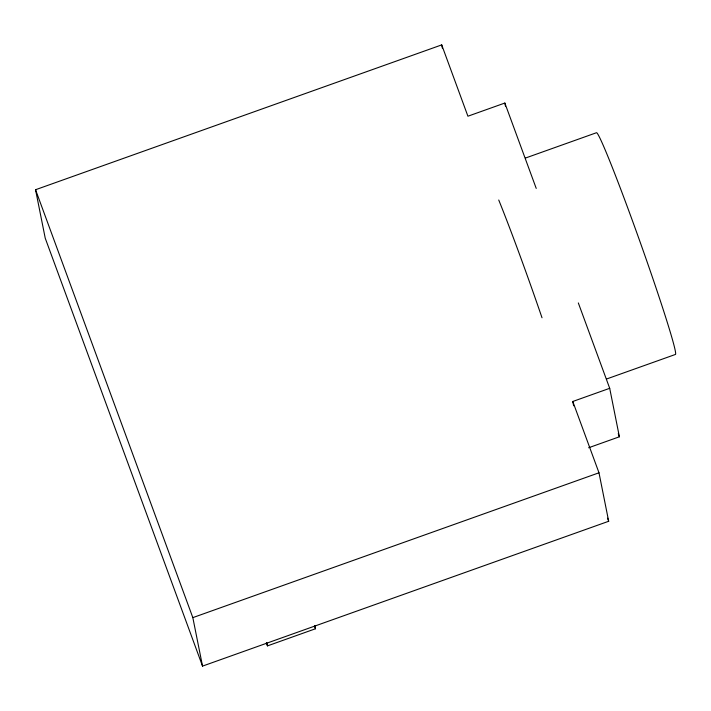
<?xml version="1.0" encoding="UTF-8"?>
<svg xmlns="http://www.w3.org/2000/svg" width="711" height="711" viewBox="0 0 711 711"><rect width="100%" height="100%" fill="white"/><g stroke="black" fill="none" stroke-linecap="round" stroke-linejoin="round"><path stroke-width="1.07" d="M578.319 302.93L609.7 388.304L572.782 401.475L598.991 472.788L608.678 521.27L202.528 666.109L45.237 238.212L35.55 189.73L441.709 44.891L467.918 116.213L504.846 103.042L536.227 188.415M525.42 158.064L596.476 132.726A117.688 4.435 70.4 0 1 640.522 243.171A117.688 4.435 70.4 0 1 675.45 354.442L606.483 379.034M588.619 447.761L619.388 436.785L609.7 388.304M202.528 666.109L192.832 617.628L598.991 472.788M266.349 642.824L267.469 645.881L315.471 628.764L314.822 625.529M618.241 433.666L619.388 436.785M607.541 518.168L608.678 521.27M314.724 626.72L315.471 628.764M35.55 189.73L192.832 617.628M572.782 401.475L573.644 405.785M504.846 103.042L505.494 106.277M441.709 44.891L442.349 48.126M266.821 642.646L267.469 645.881M498.74 200.013A117.688 4.435 70.4 0 1 542.013 317.764"/></g></svg>
